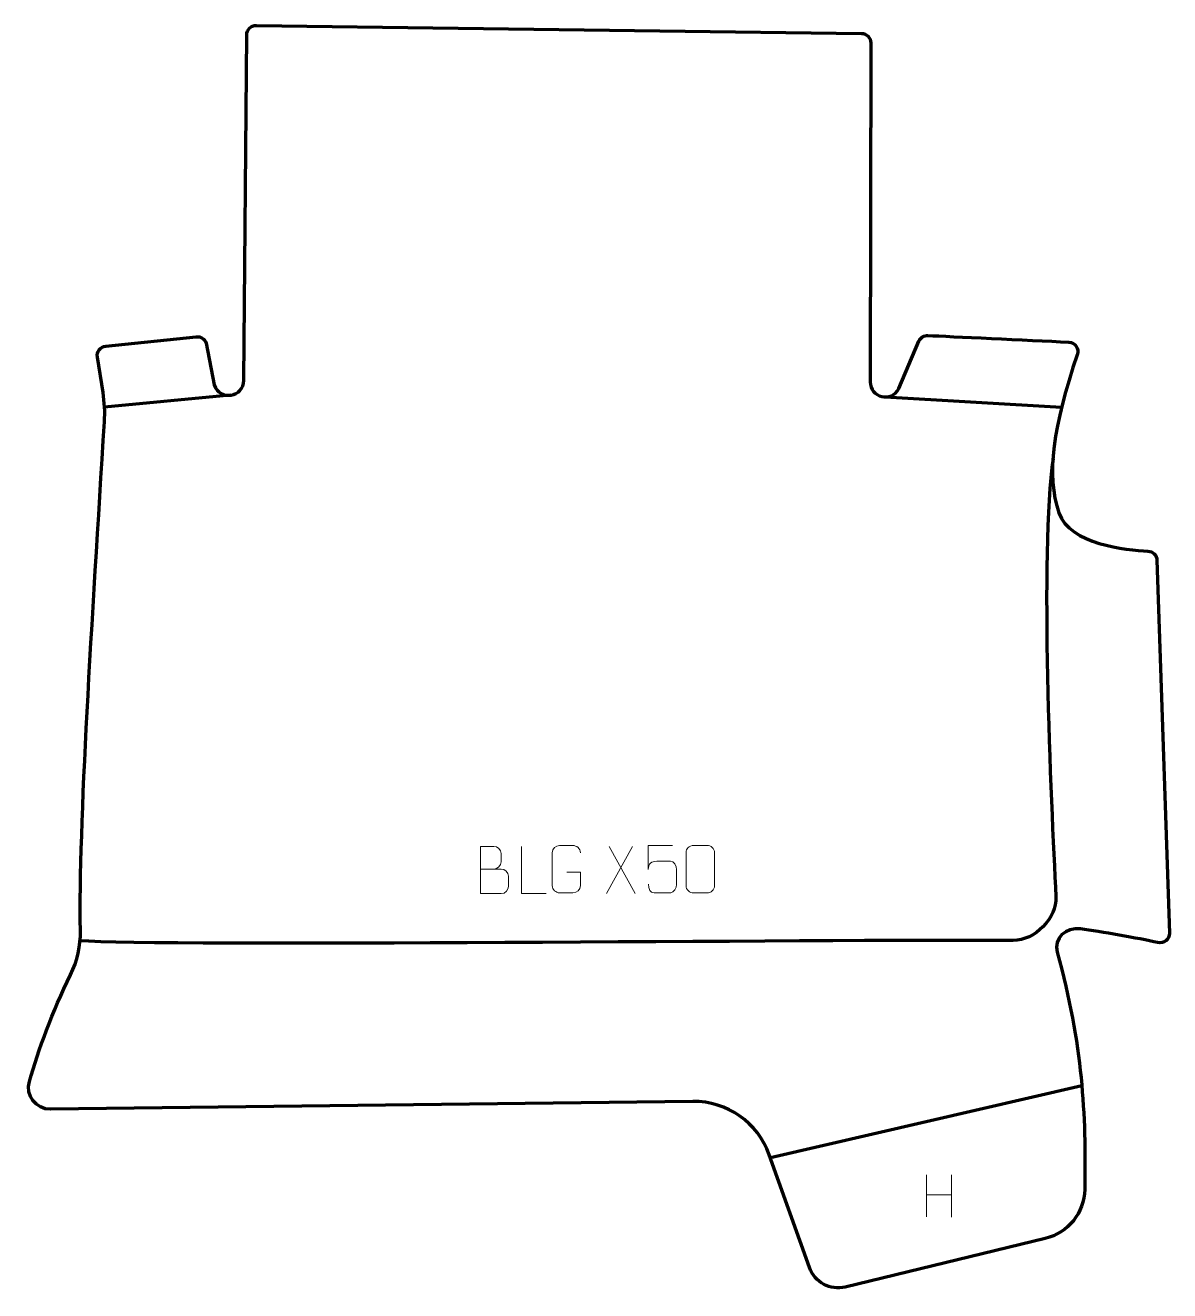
# Model space of a CAD drawing. Header units: millimetres. Extents: x -303 to 301, y -334 to 333.
import ezdxf

# ---------------------------------------------------------------- set-up
doc = ezdxf.new("R2010")
doc.units = ezdxf.units.MM
doc.header["$MEASUREMENT"] = 0
for name, color, linetype in [('layer 1', 7, 'Continuous'), ('layer 2', 7, 'Continuous'), ('layer 3', 7, 'Continuous')]:
    doc.layers.add(name, color=color, linetype=linetype)

msp = doc.modelspace()

# ---------------------------------------------------------------- linework, layer by layer
at = {"layer": 'layer 1', "color": 250, "lineweight": 9}
for points, knots in [([(-62.552, -112.0652), (-58.9134, -112.0648), (-55.3263, -112.0648), (-51.6869, -112.0652), (-51.6869, -112.0652), (-49.7115, -112.0825), (-47.7879, -113.8186), (-47.7879, -115.8682), (-47.7879, -115.8682), (-47.7883, -116.9968), (-47.7883, -120.0462), (-47.7879, -121.1751), (-47.7879, -121.1751), (-47.7703, -123.033), (-49.3124, -125.0469), (-51.6339, -125.03), (-51.6339, -125.03), (-55.2737, -125.0296), (-58.9131, -125.0296), (-62.552, -125.03), (-62.552, -125.03), (-62.552, -116.7117), (-62.552, -108.3939), (-62.552, -100.0764), (-62.552, -100.0764), (-60.1783, -100.0764), (-57.8042, -100.0764), (-55.43, -100.0764), (-55.43, -100.0764), (-53.7492, -100.0588), (-51.6524, -101.9693), (-51.6347, -103.9317), (-51.6347, -103.9317), (-51.6351, -105.9978), (-51.6351, -106.1438), (-51.6347, -108.2103), (-51.6347, -108.2103), (-51.6174, -110.2764), (-53.4719, -112.0825), (-55.4819, -112.0652)], [0, 0, 0, 0, 0.09090909, 0.09090909, 0.09090909, 0.09090909, 0.18181818, 0.18181818, 0.18181818, 0.18181818, 0.27272727, 0.27272727, 0.27272727, 0.27272727, 0.36363636, 0.36363636, 0.36363636, 0.36363636, 0.45454545, 0.45454545, 0.45454545, 0.45454545, 0.54545455, 0.54545455, 0.54545455, 0.54545455, 0.63636364, 0.63636364, 0.63636364, 0.63636364, 0.72727273, 0.72727273, 0.72727273, 0.72727273, 0.81818182, 0.81818182, 0.81818182, 0.81818182, 1, 1, 1, 1]), ([(-27.8428, -125.0374), (-27.8428, -125.0374), (-40.7919, -125.0374), (-40.7919, -125.0374), (-40.7919, -125.0374), (-40.7919, -125.0374), (-40.7919, -100.0838), (-40.7919, -100.0838)], [0, 0, 0, 0, 0.33333333, 0.33333333, 0.33333333, 0.33333333, 1, 1, 1, 1]), ([(-16.9743, -113.6185), (-16.9743, -113.6185), (-9.8062, -113.6185), (-9.8062, -113.6185), (-9.8062, -113.6185), (-9.8062, -113.6185), (-9.8062, -120.7866), (-9.8062, -120.7866), (-9.8062, -120.7866), (-9.9459, -123.11), (-11.6231, -124.5896), (-13.7709, -124.6004), (-13.7709, -124.6004), (-16.1027, -124.6), (-18.4347, -124.6), (-20.7662, -124.6004), (-20.7662, -124.6004), (-22.6911, -124.7058), (-24.6633, -122.8213), (-24.6521, -120.804), (-24.6521, -120.804), (-24.6517, -115.0339), (-24.6517, -109.2642), (-24.6521, -103.4949), (-24.6521, -103.4949), (-24.6479, -101.3568), (-22.9011, -99.6376), (-20.7488, -99.651), (-20.7488, -99.651), (-18.4231, -99.651), (-16.097, -99.651), (-13.7709, -99.651), (-13.7709, -99.651), (-11.8242, -99.6156), (-9.8328, -101.1071), (-9.8062, -103.5448)], [0, 0, 0, 0, 0.1, 0.1, 0.1, 0.1, 0.2, 0.2, 0.2, 0.2, 0.3, 0.3, 0.3, 0.3, 0.4, 0.4, 0.4, 0.4, 0.5, 0.5, 0.5, 0.5, 0.6, 0.6, 0.6, 0.6, 0.7, 0.7, 0.7, 0.7, 0.8, 0.8, 0.8, 0.8, 1, 1, 1, 1]), ([(38.8401, -99.6801), (38.8401, -99.6801), (25.9884, -99.6801), (25.9884, -99.6801), (25.9884, -99.6801), (25.9887, -103.9107), (25.9887, -108.1416), (25.9884, -112.3728), (25.9884, -112.3728), (25.9881, -109.0627), (27.6191, -107.9909), (30.4311, -107.9304), (30.4311, -107.9304), (32.8707, -107.9301), (35.3102, -107.9301), (37.7494, -107.9304), (37.7494, -107.9304), (39.3992, -107.9236), (40.8741, -110.3041), (40.9026, -112.3728), (40.9026, -112.3728), (40.9023, -114.9601), (40.9023, -117.5477), (40.9026, -120.1354), (40.9026, -120.1354), (40.9488, -122.0948), (39.4494, -124.5311), (37.8235, -124.5896), (37.8235, -124.5896), (35.867, -124.5893), (30.972, -124.5893), (29.015, -124.5896), (29.015, -124.5896), (27.1695, -124.5984), (26.0624, -122.6336), (26.0416, -120.0825)], [0, 0, 0, 0, 0.1, 0.1, 0.1, 0.1, 0.2, 0.2, 0.2, 0.2, 0.3, 0.3, 0.3, 0.3, 0.4, 0.4, 0.4, 0.4, 0.5, 0.5, 0.5, 0.5, 0.6, 0.6, 0.6, 0.6, 0.7, 0.7, 0.7, 0.7, 0.8, 0.8, 0.8, 0.8, 1, 1, 1, 1]), ([(49.8653, -99.6356), (52.2314, -99.6356), (54.5979, -99.6356), (56.9644, -99.6356), (56.9644, -99.6356), (58.9449, -99.6), (60.9709, -101.0943), (60.998, -103.5364), (60.998, -103.5364), (60.9976, -109.2938), (60.9976, -115.0516), (60.998, -120.8098), (60.998, -120.8098), (60.8559, -123.1374), (59.1495, -124.6197), (56.9644, -124.6305), (56.9644, -124.6305), (54.592, -124.6301), (52.2196, -124.6301), (49.8476, -124.6305), (49.8476, -124.6305), (47.8891, -124.7361), (45.8827, -122.8482), (45.8941, -120.8272), (45.8941, -120.8272), (45.8945, -115.0466), (45.8945, -109.2663), (45.8941, -103.4865), (45.8941, -103.4865), (45.8984, -101.3445), (47.6755, -99.622), (49.8653, -99.6356)], [0, 0, 0, 0, 0.11111111, 0.11111111, 0.11111111, 0.11111111, 0.22222222, 0.22222222, 0.22222222, 0.22222222, 0.33333333, 0.33333333, 0.33333333, 0.33333333, 0.44444444, 0.44444444, 0.44444444, 0.44444444, 0.55555556, 0.55555556, 0.55555556, 0.55555556, 0.66666667, 0.66666667, 0.66666667, 0.66666667, 0.77777778, 0.77777778, 0.77777778, 0.77777778, 1, 1, 1, 1])]:
    msp.add_open_spline(points, degree=3, knots=knots, dxfattribs=at)
for points in [[(17.6118, -100.0793), (17.6118, -100.0793), (3.8712, -124.9751), (3.8712, -124.9751)], [(5.3258, -100.0793), (5.3258, -100.0793), (19.0664, -125.0328), (19.0664, -125.0328)], [(172.7248, -273.3004), (172.7248, -273.3004), (172.7248, -295.4931), (172.7248, -295.4931)], [(185.8405, -273.3004), (185.8405, -273.3004), (185.8405, -295.6507), (185.8405, -295.6507)], [(172.7423, -283.9428), (172.7423, -283.9428), (185.8405, -283.9428), (185.8405, -283.9428)]]:
    msp.add_open_spline(points, degree=3, dxfattribs=at)
at = {"layer": 'layer 2', "color": 12, "lineweight": 200}
msp.add_open_spline([(300.8988, -145.8369), (300.8988, -145.8369), (294.3167, 50.8211), (294.3167, 50.8211), (294.3167, 50.8211), (294.2292, 53.429), (292.156, 55.5276), (289.5514, 55.6522), (289.5514, 55.6522), (277.9979, 56.2046), (248.3057, 59.2456), (242.5568, 75.8678), (242.5568, 75.8678), (235.7634, 95.5094), (239.5176, 122.1279), (252.2931, 159.2821), (252.2931, 159.2821), (253.3772, 162.4352), (251.1346, 165.7485), (247.8061, 165.9058), (247.8061, 165.9058), (225.8464, 166.9451), (185.5617, 168.8445), (173.5263, 169.4117), (173.5263, 169.4117), (171.4329, 169.5102), (169.5007, 168.2917), (168.6855, 166.3595), (168.6855, 166.3595), (168.6855, 166.3595), (158.1419, 141.367), (158.1419, 141.367), (158.1419, 141.367), (154.3049, 133.8842), (143.0096, 136.6267), (143.0248, 145.0373), (143.0248, 145.0373), (143.0248, 145.0373), (143.3388, 323.7337), (143.3388, 323.7337), (143.3388, 323.7337), (143.3437, 326.4747), (141.1441, 328.7096), (138.4055, 328.7463), (138.4055, 328.7463), (138.4055, 328.7463), (-180.7317, 332.9997), (-180.7317, 332.9997), (-180.7317, 332.9997), (-183.5024, 333.0368), (-185.775, 330.8111), (-185.7983, 328.0379), (-185.7983, 328.0379), (-185.7983, 328.0379), (-187.3237, 145.8045), (-187.3237, 145.8045), (-187.3237, 145.8045), (-187.4031, 136.7536), (-200.0742, 134.7654), (-202.9176, 143.3577), (-202.9176, 143.3577), (-202.9176, 143.3577), (-207.2013, 165.3534), (-207.2013, 165.3534), (-207.2013, 165.3534), (-207.9401, 167.5857), (-210.1326, 169.0025), (-212.4694, 168.757), (-212.4694, 168.757), (-212.4694, 168.757), (-260.1857, 163.7475), (-260.1857, 163.7475), (-260.1857, 163.7475), (-263.04, 163.4479), (-265.0572, 160.8096), (-264.6, 157.9736), (-264.6, 157.9736), (-264.6, 157.9736), (-261.6036, 139.3921), (-261.6036, 139.3921), (-261.6036, 139.3921), (-260.7777, 134.2719), (-260.5233, 129.0758), (-260.8433, 123.8992), (-260.8433, 123.8992), (-267.3136, 19.2406), (-274.4926, -90.2236), (-273.5042, -144.3514), (-273.5042, -144.3514), (-273.3552, -152.4875), (-275.1396, -160.5414), (-278.7327, -167.8408), (-278.7327, -167.8408), (-288.4147, -187.5123), (-295.5735, -207.36), (-300.4359, -224.0784), (-300.4359, -224.0784), (-302.5893, -231.4821), (-297.0006, -238.8658), (-289.2963, -238.7719), (-289.2963, -238.7719), (-289.2963, -238.7719), (49.4724, -234.6469), (49.4724, -234.6469), (49.4724, -234.6469), (67.5628, -234.479), (83.7708, -245.8077), (89.8418, -262.8638), (89.8418, -262.8638), (89.8418, -262.8638), (111.0067, -322.328), (111.0067, -322.328), (111.0067, -322.328), (113.7629, -330.0715), (121.917, -334.4816), (129.8996, -332.5455), (129.8996, -332.5455), (129.8996, -332.5455), (235.3746, -306.9649), (235.3746, -306.9649), (235.3746, -306.9649), (247.3888, -304.051), (255.9599, -293.4038), (256.1871, -281.0333), (256.1871, -281.0333), (256.9138, -241.4495), (255.091, -204.9907), (241.6996, -155.9578), (241.6996, -155.9578), (239.657, -148.4782), (246.2987, -142.6768), (253.9843, -143.6592), (253.9843, -143.6592), (264.4703, -144.9995), (284.5254, -148.5692), (294.5806, -150.8309), (294.5806, -150.8309), (297.8678, -151.5702), (301.0117, -149.207), (300.8988, -145.8369)], degree=3, knots=[0, 0, 0, 0, 0.02777778, 0.02777778, 0.02777778, 0.02777778, 0.05555556, 0.05555556, 0.05555556, 0.05555556, 0.08333333, 0.08333333, 0.08333333, 0.08333333, 0.11111111, 0.11111111, 0.11111111, 0.11111111, 0.13888889, 0.13888889, 0.13888889, 0.13888889, 0.16666667, 0.16666667, 0.16666667, 0.16666667, 0.19444444, 0.19444444, 0.19444444, 0.19444444, 0.22222222, 0.22222222, 0.22222222, 0.22222222, 0.25, 0.25, 0.25, 0.25, 0.27777778, 0.27777778, 0.27777778, 0.27777778, 0.30555556, 0.30555556, 0.30555556, 0.30555556, 0.33333333, 0.33333333, 0.33333333, 0.33333333, 0.36111111, 0.36111111, 0.36111111, 0.36111111, 0.38888889, 0.38888889, 0.38888889, 0.38888889, 0.41666667, 0.41666667, 0.41666667, 0.41666667, 0.44444444, 0.44444444, 0.44444444, 0.44444444, 0.47222222, 0.47222222, 0.47222222, 0.47222222, 0.5, 0.5, 0.5, 0.5, 0.52777778, 0.52777778, 0.52777778, 0.52777778, 0.55555556, 0.55555556, 0.55555556, 0.55555556, 0.58333333, 0.58333333, 0.58333333, 0.58333333, 0.61111111, 0.61111111, 0.61111111, 0.61111111, 0.63888889, 0.63888889, 0.63888889, 0.63888889, 0.66666667, 0.66666667, 0.66666667, 0.66666667, 0.69444444, 0.69444444, 0.69444444, 0.69444444, 0.72222222, 0.72222222, 0.72222222, 0.72222222, 0.75, 0.75, 0.75, 0.75, 0.77777778, 0.77777778, 0.77777778, 0.77777778, 0.80555556, 0.80555556, 0.80555556, 0.80555556, 0.83333333, 0.83333333, 0.83333333, 0.83333333, 0.86111111, 0.86111111, 0.86111111, 0.86111111, 0.88888889, 0.88888889, 0.88888889, 0.88888889, 0.91666667, 0.91666667, 0.91666667, 0.91666667, 0.94444444, 0.94444444, 0.94444444, 0.94444444, 1, 1, 1, 1], dxfattribs=at)
at = {"layer": 'layer 3', "color": 142, "lineweight": 200}
for points in [[(-194.5045, 137.9109), (-194.5045, 137.9109), (-260.7945, 131.6807), (-260.7945, 131.6807)], [(150.9213, 137.0076), (150.9213, 137.0076), (244.0045, 131.6492), (244.0045, 131.6492)], [(254.6574, -226.4655), (254.6574, -226.4655), (90.4044, -264.4449), (90.4044, -264.4449)]]:
    msp.add_open_spline(points, degree=3, dxfattribs=at)
msp.add_open_spline([(239.4673, 104.5854), (232.3899, 54.9789), (238.331, -75.9406), (241.0125, -126.682), (241.0125, -126.682), (241.6094, -137.9695), (229.7451, -149.7953), (218.4417, -149.7318), (218.4417, -149.7318), (120.6368, -149.1829), (-234.8117, -153.1933), (-273.7016, -149.8782)], degree=3, knots=[0, 0, 0, 0, 0.25, 0.25, 0.25, 0.25, 0.5, 0.5, 0.5, 0.5, 1, 1, 1, 1], dxfattribs=at)

doc.saveas('drawing.dxf')
